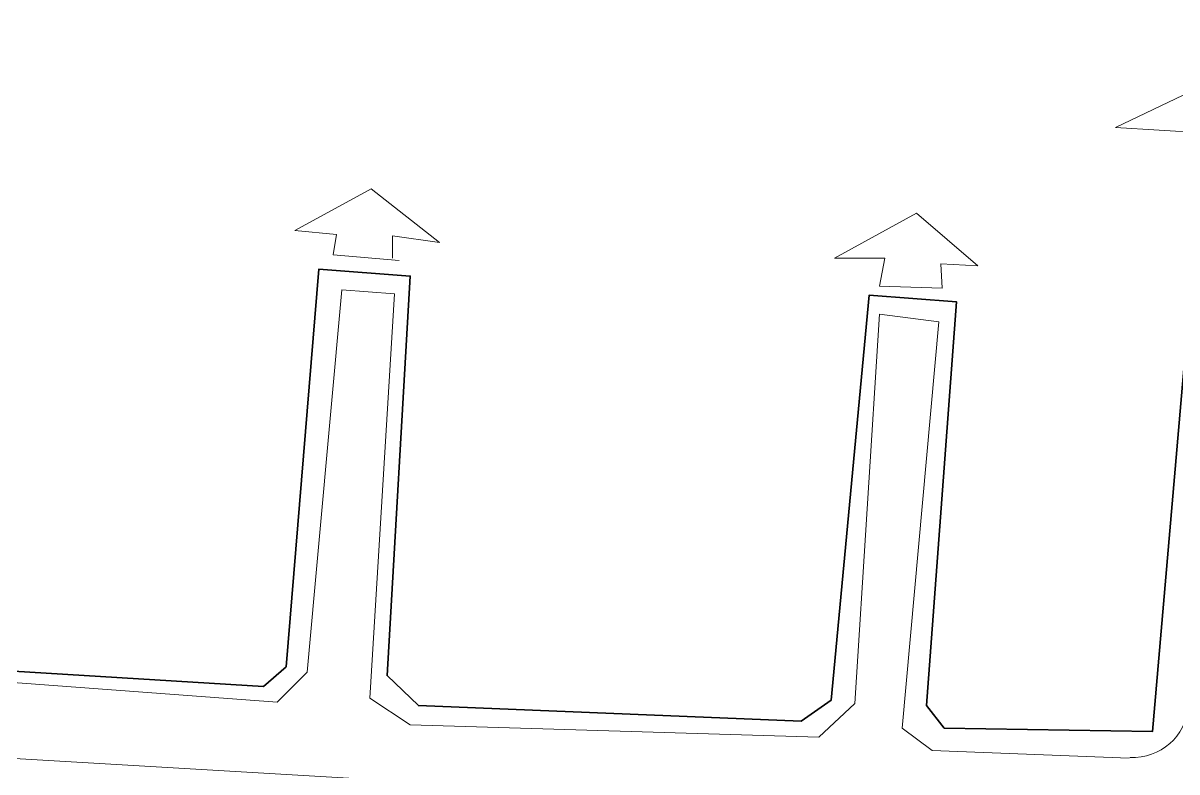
# Model space of a CAD drawing. Header units: millimetres. Extents: x -1787 to 4633, y 81 to 2259.
# Drawn here: x 1353.8 to 1559.5, y 1611 to 1744.5 of the extents above; entities that cross this region are included whole.
import ezdxf

# ---------------------------------------------------------------- set-up
doc = ezdxf.new("R2010")
doc.units = ezdxf.units.MM
doc.header["$MEASUREMENT"] = 0
doc.layers.get('0').update_dxf_attribs({"linetype": 'CONTINUOUS'})

msp = doc.modelspace()

# ---------------------------------------------------------------- linework, layer by layer
at = {"color": 4, "linetype": 'Continuous', "lineweight": 15, "true_color": 0x000004}
for points in [[(1609.8513, 1722.15122), (1623.8371, 1721.17829), (1587.47402, 1744.5285), (1548.55701, 1725.9213), (1564.12382, 1724.94838), (1563.51574, 1716.5569), (1609.24322, 1712.54358)], [(1506.478, 1697.58486), (1517.66664, 1697.22001), (1517.42341, 1701.59817), (1523.99065, 1701.23333), (1513.04525, 1710.59773), (1498.45137, 1702.5711), (1507.45093, 1702.5711)]]:
    msp.add_lwpolyline(points, close=True, dxfattribs=at)
msp.add_lwpolyline([(1420.86059, 1702.20625), (1409.06387, 1703.17918), (1409.67195, 1706.82765), (1402.2534, 1707.55734), (1415.87435, 1714.9759), (1428.03591, 1705.36826), (1419.64443, 1706.58442), (1419.64443, 1702.5711)], dxfattribs=at)
at = {"color": 1, "linetype": 'Continuous', "lineweight": 35, "true_color": 0x000001}
msp.add_lwpolyline([(810.95815, 1702.5711), (1301.06918, 1670.46457), (1306.29866, 1673.62658), (1307.87966, 1708.40865), (1329.04078, 1707.19249), (1322.83838, 1637.14188), (1325.87877, 1630.57464), (1396.65908, 1626.19648), (1400.67239, 1629.72333), (1406.50994, 1700.62525), (1422.80644, 1699.40909), (1418.67151, 1628.14233), (1424.26583, 1622.79124), (1492.4922, 1619.99408), (1497.84329, 1623.76416), (1504.65377, 1696.00386), (1520.22057, 1694.7877), (1514.86948, 1622.79124), (1518.03149, 1618.77792), (1555.12426, 1618.16984), (1562.17797, 1699.40909), (1607.66222, 1695.39578), (1600.85174, 1614.39976)], dxfattribs=at)
at = {"color": 5, "linetype": 'Continuous', "lineweight": 20, "true_color": 0x000005}
for points in [[(1550.98933, 1613.42683), (1515.84241, 1614.76461), (1510.49132, 1618.77792), (1517.05856, 1691.26085), (1506.478, 1692.59862), (1502.09984, 1623.15609), (1495.65421, 1617.19692), (1422.80644, 1619.386), (1415.63112, 1624.12901), (1420.00928, 1696.24709), (1410.64488, 1696.97678), (1404.44248, 1628.75041), (1399.09139, 1623.39932), (1324.05454, 1628.99364), (1320.04122, 1632.76372), (1325.2707, 1703.78726), (1311.04167, 1705.00341), (1309.46066, 1670.46457), (1305.69058, 1666.69449), (808.52583, 1697.22001)], [(700.77438, 1651.73576), (1545.15178, 1601.99496), (1545.15178, 1601.99496)]]:
    msp.add_lwpolyline(points, dxfattribs=at)
msp.add_open_spline([(1551.11094, 1613.54845), (1556.58365, 1613.30522), (1561.08342, 1617.31853), (1561.56989, 1622.66962)], degree=3, dxfattribs=at)

doc.saveas('drawing.dxf')
